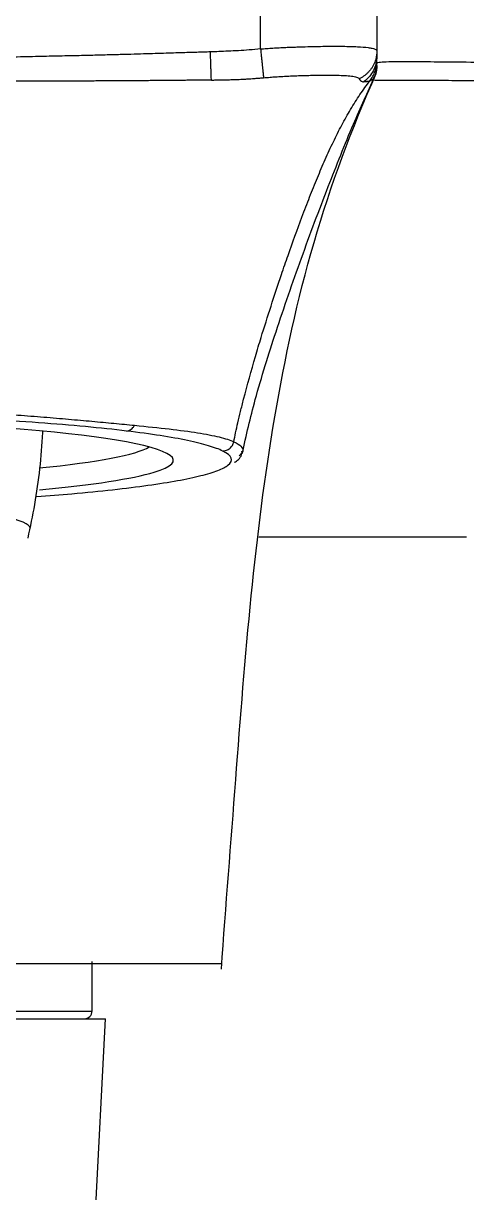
# Model space of a CAD drawing. Extents: x 1777 to 3131, y 3495 to 4487.
# Drawn here: x 2055.68 to 2067.12, y 3717.92 to 3748.1 of the extents above; entities that cross this region are included whole.
import ezdxf

# ---------------------------------------------------------------- set-up
doc = ezdxf.new("R2010")
doc.units = 0
doc.header["$LTSCALE"] = 30
doc.header["$MEASUREMENT"] = 0
doc.layers.add('\\M+5B3DF\\M+5B4E7\\M+5CFDF', color=3, linetype='CONTINUOUS', lineweight=9)

msp = doc.modelspace()

# ---------------------------------------------------------------- linework, layer by layer
at = {"layer": '\\M+5B3DF\\M+5B4E7\\M+5CFDF', "color": 0, "lineweight": -3}
for p, q in [((2061.8, 3747.442), (2061.8, 3753.538)), ((2064.8, 3753.538), (2064.8, 3747.383)), ((2064.794, 3746.957), (2064.792, 3746.957)), ((2064.801, 3747.071), (2064.8, 3747.069)), ((2057.45, 3722.608), (2057.45, 3723.885)), ((2035.8, 3722.408), (2057.8, 3722.408)), ((2036.15, 3722.608), (2057.45, 3722.608)), ((2036.35, 3722.408), (2057.25, 3722.408)), ((2056.252, 3692.882), (2057.8, 3722.408))]:
    msp.add_line(p, q, dxfattribs=at)
msp.add_arc((2057.25, 3722.608), 0.2, 270, 0, dxfattribs=at)
for centre, major_axis, start_param, end_param in [((2046.8, 3736.823), (-12.75, 0), 3.256457, 4.712389), ((2046.8, 3737.321), (12.25, 0), 5.572793, 6.138672), ((2046.8, 3736.823), (-12.75, 0), 2.861696, 3.256457), ((2046.8, 3736.823), (-12.75, 0), 2.387414, 2.861697), ((2046.8, 3735.067), (-9.053, 0), 3.141691, 6.283185), ((2046.8, 3735.067), (-9.053, 0), 3.122743, 3.141691)]:
    msp.add_ellipse(centre, major_axis=major_axis, ratio=0.087156, start_param=start_param, end_param=end_param, dxfattribs=at)
for points, degree, knots in [([(2061.8, 3747.442), (2061.703, 3747.432), (2061.513, 3747.414), (2061.235, 3747.395), (2060.972, 3747.382), (2060.731, 3747.372), (2060.578, 3747.367), (2060.506, 3747.364), (2060.506, 3747.364)], 3, [0, 0, 0, 0, 0.22713, 0.444174, 0.648387, 0.835328, 0.999988, 1, 1, 1, 1]), ([(2061.8, 3747.442), (2061.853, 3747.445), (2061.959, 3747.453), (2062.121, 3747.463), (2062.284, 3747.473), (2062.45, 3747.481), (2062.616, 3747.488), (2062.783, 3747.494), (2063.077, 3747.503), (2063.479, 3747.511), (2063.939, 3747.511), (2064.314, 3747.501), (2064.55, 3747.482), (2064.678, 3747.46), (2064.724, 3747.447), (2064.741, 3747.44)], 3, [0, 0, 0, 0, 0.03861, 0.077992, 0.118149, 0.159082, 0.200794, 0.243286, 0.286561, 0.430106, 0.573226, 0.718091, 0.859572, 0.937481, 1, 1, 1, 1]), ([(2064.741, 3747.44), (2064.744, 3747.439), (2064.765, 3747.431), (2064.793, 3747.413), (2064.798, 3747.393), (2064.8, 3747.383)], 3, [0, 0, 0, 0, 0.076342, 0.552677, 1, 1, 1, 1]), ([(2060.506, 3747.364), (2060.45, 3747.363), (2060.333, 3747.359), (2060.148, 3747.353), (2059.947, 3747.347), (2059.726, 3747.34), (2059.485, 3747.333), (2059.22, 3747.325), (2058.93, 3747.315), (2058.612, 3747.306), (2058.263, 3747.296), (2057.879, 3747.286), (2057.456, 3747.275), (2056.988, 3747.264), (2056.47, 3747.253), (2055.896, 3747.24), (2055.259, 3747.227), (2054.55, 3747.213), (2053.757, 3747.2), (2052.871, 3747.188), (2051.882, 3747.177), (2050.786, 3747.169), (2049.575, 3747.161), (2048.233, 3747.156), (2047.294, 3747.155), (2046.8, 3747.155)], 3, [0, 0, 0, 0, 0.012339, 0.025752, 0.040394, 0.056419, 0.073981, 0.093237, 0.114343, 0.137469, 0.162868, 0.190817, 0.221615, 0.255624, 0.293229, 0.334919, 0.381233, 0.43276, 0.490203, 0.554687, 0.626834, 0.706508, 0.794492, 0.891936, 1, 1, 1, 1]), ([(2060.53, 3746.638), (2060.53, 3746.653), (2060.529, 3746.671), (2060.528, 3746.711), (2060.527, 3746.733), (2060.525, 3746.783), (2060.525, 3746.81), (2060.523, 3746.869), (2060.522, 3746.9), (2060.519, 3746.966), (2060.518, 3747), (2060.516, 3747.071), (2060.515, 3747.108), (2060.512, 3747.181), (2060.511, 3747.218), (2060.508, 3747.292), (2060.507, 3747.328), (2060.506, 3747.364)], 3, [0, 0, 0, 0, 0.125, 0.125, 0.25, 0.25, 0.375, 0.375, 0.5, 0.5, 0.625, 0.625, 0.75, 0.75, 0.875, 0.875, 1, 1, 1, 1]), ([(2064.8, 3747.246), (2064.8, 3747.186), (2064.793, 3747.124), (2064.764, 3747.002), (2064.743, 3746.942), (2064.685, 3746.829), (2064.65, 3746.775), (2064.569, 3746.68), (2064.523, 3746.638), (2064.475, 3746.602)], 3, [0, 0, 0, 0, 0.25, 0.25, 0.5, 0.5, 0.75, 0.75, 1, 1, 1, 1]), ([(2064.8, 3747.383), (2064.8, 3747.346), (2064.8, 3747.296), (2064.8, 3747.244), (2064.8, 3747.246)], 2, [0, 0, 0, 0.25, 0.5, 1, 1, 1]), ([(2064.8, 3747.122), (2064.8, 3747.123), (2064.8, 3747.125), (2064.8, 3747.128), (2064.8, 3747.131), (2064.8, 3747.135), (2064.8, 3747.139), (2064.8, 3747.144), (2064.8, 3747.15), (2064.8, 3747.158), (2064.8, 3747.168), (2064.8, 3747.178), (2064.8, 3747.186), (2064.8, 3747.192), (2064.8, 3747.198), (2064.8, 3747.204), (2064.8, 3747.208), (2064.8, 3747.209)], 3, [0, 0, 0, 0, 0.03791, 0.080156, 0.127447, 0.180427, 0.239949, 0.307062, 0.382975, 0.469297, 0.566234, 0.664186, 0.752953, 0.832171, 0.90383, 0.968741, 1, 1, 1, 1]), ([(2064.626, 3746.624), (2064.654, 3746.659), (2064.679, 3746.697), (2064.723, 3746.777), (2064.741, 3746.818), (2064.771, 3746.904), (2064.782, 3746.948), (2064.796, 3747.035), (2064.8, 3747.079), (2064.8, 3747.122)], 3, [0, 0, 0, 0, 0.25, 0.25, 0.5, 0.5, 0.75, 0.75, 1, 1, 1, 1]), ([(2064.8, 3747.022), (2064.8, 3747.021), (2064.8, 3747.022), (2064.8, 3747.029), (2064.8, 3747.041), (2064.8, 3747.059), (2064.8, 3747.08), (2064.8, 3747.101), (2064.8, 3747.115), (2064.8, 3747.122)], 3, [0, 0, 0, 0, 0.111643, 0.237402, 0.37944, 0.533447, 0.690257, 0.846275, 1, 1, 1, 1]), ([(2076.729, 3747.054), (2076.485, 3747.057), (2075.971, 3747.061), (2075.157, 3747.066), (2074.259, 3747.071), (2073.267, 3747.074), (2072.178, 3747.076), (2071.003, 3747.078), (2069.79, 3747.08), (2068.618, 3747.085), (2067.556, 3747.092), (2066.645, 3747.1), (2065.912, 3747.107), (2065.375, 3747.11), (2065.029, 3747.105), (2064.848, 3747.092), (2064.806, 3747.079), (2064.801, 3747.071)], 3, [0, 0, 0, 0, 0.039125, 0.082544, 0.131014, 0.185305, 0.246565, 0.316068, 0.393719, 0.475776, 0.559068, 0.642575, 0.725865, 0.805764, 0.879251, 0.944574, 1, 1, 1, 1]), ([(2060.53, 3746.638), (2060.504, 3746.638), (2060.452, 3746.637), (2060.373, 3746.636), (2060.294, 3746.635), (2060.215, 3746.634), (2060.136, 3746.633), (2060.058, 3746.632), (2059.979, 3746.631), (2059.9, 3746.631), (2059.821, 3746.63), (2059.742, 3746.629), (2059.663, 3746.628), (2059.583, 3746.627), (2059.504, 3746.627), (2059.425, 3746.626), (2059.346, 3746.625), (2059.266, 3746.625), (2059.187, 3746.624), (2059.107, 3746.623), (2059.028, 3746.623), (2058.948, 3746.622), (2058.868, 3746.621), (2058.789, 3746.621), (2058.709, 3746.62), (2058.629, 3746.62), (2058.549, 3746.619), (2058.469, 3746.619), (2058.389, 3746.618), (2058.309, 3746.618), (2058.229, 3746.617), (2058.148, 3746.617), (2058.068, 3746.616), (2057.988, 3746.616), (2057.907, 3746.615), (2057.827, 3746.615), (2057.746, 3746.614), (2057.666, 3746.614), (2057.585, 3746.614), (2057.504, 3746.613), (2057.423, 3746.613), (2057.342, 3746.613), (2057.262, 3746.612), (2057.181, 3746.612), (2057.1, 3746.612), (2057.019, 3746.611), (2056.937, 3746.611), (2056.856, 3746.611), (2056.775, 3746.611), (2056.694, 3746.61), (2056.613, 3746.61), (2056.531, 3746.61), (2056.45, 3746.61), (2056.369, 3746.61), (2056.287, 3746.609), (2056.206, 3746.609), (2056.124, 3746.609), (2056.043, 3746.609), (2055.961, 3746.609), (2055.879, 3746.609), (2055.798, 3746.608), (2055.716, 3746.608), (2055.634, 3746.608), (2055.552, 3746.608), (2055.47, 3746.608), (2055.388, 3746.608), (2055.306, 3746.608), (2055.224, 3746.608), (2055.142, 3746.608), (2055.06, 3746.607), (2054.978, 3746.607), (2054.896, 3746.607), (2054.813, 3746.607), (2054.731, 3746.607), (2054.649, 3746.607), (2054.566, 3746.607), (2054.484, 3746.607), (2054.401, 3746.607), (2054.319, 3746.607), (2054.236, 3746.607), (2054.153, 3746.607), (2054.071, 3746.607), (2053.988, 3746.607), (2053.905, 3746.607), (2053.822, 3746.607), (2053.739, 3746.607), (2053.657, 3746.607), (2053.574, 3746.607), (2053.49, 3746.607), (2053.407, 3746.607), (2053.324, 3746.607), (2053.241, 3746.607), (2053.158, 3746.608), (2053.075, 3746.608), (2052.991, 3746.608), (2052.908, 3746.608), (2052.825, 3746.608), (2052.741, 3746.608), (2052.658, 3746.608), (2052.574, 3746.608), (2052.49, 3746.608), (2052.407, 3746.608), (2052.323, 3746.608), (2052.239, 3746.608), (2052.156, 3746.608), (2052.072, 3746.609), (2051.988, 3746.609), (2051.904, 3746.609), (2051.82, 3746.609), (2051.736, 3746.609), (2051.652, 3746.609), (2051.568, 3746.609), (2051.484, 3746.609), (2051.4, 3746.609), (2051.316, 3746.609), (2051.232, 3746.61), (2051.147, 3746.61), (2051.063, 3746.61), (2050.979, 3746.61), (2050.894, 3746.61), (2050.81, 3746.61), (2050.725, 3746.61), (2050.641, 3746.61), (2050.556, 3746.61), (2050.472, 3746.611), (2050.387, 3746.611), (2050.303, 3746.611), (2050.218, 3746.611), (2050.133, 3746.611), (2050.049, 3746.611), (2049.964, 3746.611), (2049.879, 3746.611), (2049.794, 3746.611), (2049.709, 3746.612), (2049.624, 3746.612), (2049.539, 3746.612), (2049.454, 3746.612), (2049.369, 3746.612), (2049.284, 3746.612), (2049.199, 3746.612), (2049.114, 3746.612), (2049.029, 3746.612), (2048.943, 3746.613), (2048.858, 3746.613), (2048.773, 3746.613), (2048.687, 3746.613), (2048.602, 3746.613), (2048.516, 3746.613), (2048.431, 3746.613), (2048.345, 3746.613), (2048.26, 3746.613), (2048.174, 3746.614), (2048.089, 3746.614), (2048.003, 3746.614), (2047.917, 3746.614), (2047.832, 3746.614), (2047.746, 3746.614), (2047.66, 3746.614), (2047.574, 3746.614), (2047.488, 3746.614), (2047.402, 3746.614), (2047.316, 3746.615), (2047.23, 3746.615), (2047.144, 3746.615), (2047.058, 3746.615), (2046.972, 3746.615), (2046.886, 3746.615), (2046.829, 3746.615), (2046.8, 3746.615)], 3, [0, 0, 0, 0, 0.005737, 0.011476, 0.017217, 0.022961, 0.028707, 0.034455, 0.040207, 0.045961, 0.051718, 0.057479, 0.063243, 0.069011, 0.074783, 0.080558, 0.086338, 0.092122, 0.097911, 0.103704, 0.109501, 0.115303, 0.121109, 0.12692, 0.132736, 0.138556, 0.14438, 0.15021, 0.156044, 0.161883, 0.167726, 0.173575, 0.179427, 0.185284, 0.191146, 0.197012, 0.202881, 0.208755, 0.214633, 0.220514, 0.2264, 0.232289, 0.238181, 0.244077, 0.249976, 0.255879, 0.261785, 0.267694, 0.273607, 0.279523, 0.285442, 0.291364, 0.29729, 0.303219, 0.309151, 0.315087, 0.321025, 0.326967, 0.332911, 0.33886, 0.344811, 0.350765, 0.356723, 0.362685, 0.368649, 0.374617, 0.380589, 0.386564, 0.392542, 0.398524, 0.404509, 0.410498, 0.41649, 0.422486, 0.428485, 0.434487, 0.440493, 0.446503, 0.452516, 0.458532, 0.464551, 0.470574, 0.476601, 0.482631, 0.488664, 0.4947, 0.50074, 0.506784, 0.51283, 0.51888, 0.524934, 0.53099, 0.537051, 0.543114, 0.549181, 0.555251, 0.561324, 0.567401, 0.573481, 0.579564, 0.585651, 0.59174, 0.597833, 0.603929, 0.610028, 0.61613, 0.622235, 0.628343, 0.634455, 0.640569, 0.646686, 0.652807, 0.65893, 0.665056, 0.671185, 0.677317, 0.683451, 0.689589, 0.69573, 0.701873, 0.708019, 0.714168, 0.720319, 0.726474, 0.732631, 0.738791, 0.744954, 0.751119, 0.757287, 0.763458, 0.769632, 0.775809, 0.781988, 0.788171, 0.794355, 0.800543, 0.806734, 0.812927, 0.819123, 0.825322, 0.831523, 0.837727, 0.843934, 0.850144, 0.856356, 0.862572, 0.86879, 0.87501, 0.881234, 0.88746, 0.893689, 0.899921, 0.906155, 0.912392, 0.918632, 0.924875, 0.93112, 0.937368, 0.943619, 0.949873, 0.956129, 0.962388, 0.96865, 0.974914, 0.981182, 0.987452, 0.993724, 1, 1, 1, 1]), ([(2060.53, 3746.638), (2060.571, 3746.639), (2060.653, 3746.64), (2060.778, 3746.642), (2060.905, 3746.645), (2061.034, 3746.648), (2061.148, 3746.652), (2061.247, 3746.656), (2061.332, 3746.66), (2061.422, 3746.665), (2061.508, 3746.67), (2061.587, 3746.676), (2061.656, 3746.681), (2061.719, 3746.685), (2061.776, 3746.69), (2061.828, 3746.694), (2061.861, 3746.696), (2061.876, 3746.697)], 3, [0, 0, 0, 0, 0.090659, 0.183035, 0.277255, 0.373171, 0.470655, 0.53094, 0.594395, 0.661026, 0.730824, 0.7862, 0.83739, 0.884374, 0.927142, 0.965685, 1, 1, 1, 1]), ([(2060.789, 3723.691), (2060.906, 3725.32), (2061.159, 3728.529), (2061.517, 3733.295), (2062.099, 3737.938), (2063.08, 3742.498), (2064.153, 3745.385), (2064.787, 3746.811)], 3, [0, 0, 0, 0, 0.20802, 0.409666, 0.606842, 0.802108, 1, 1, 1, 1]), ([(2061.11, 3737.301), (2061.125, 3737.379), (2061.158, 3737.543), (2061.216, 3737.804), (2061.285, 3738.093), (2061.429, 3738.667), (2061.608, 3739.304), (2061.847, 3740.103), (2062.07, 3740.812), (2062.304, 3741.517), (2062.57, 3742.289), (2062.812, 3742.959), (2063.066, 3743.621), (2063.266, 3744.118), (2063.47, 3744.595), (2063.679, 3745.05), (2063.896, 3745.481), (2064.124, 3745.888), (2064.365, 3746.274), (2064.538, 3746.506), (2064.626, 3746.624)], 3, [0, 0, 0, 0, 0.020585, 0.04377, 0.06967, 0.098373, 0.199337, 0.244304, 0.320647, 0.398893, 0.446605, 0.546962, 0.60106, 0.655365, 0.710018, 0.765224, 0.821326, 0.878792, 0.938131, 1, 1, 1, 1]), ([(2061.328, 3736.997), (2061.427, 3737.463), (2061.678, 3738.517), (2062.21, 3740.199), (2062.842, 3742.034), (2063.517, 3743.83), (2064.15, 3745.414), (2064.561, 3746.332), (2064.748, 3746.732)], 3, [0, 0, 0, 0, 0.137538, 0.31234, 0.504487, 0.693809, 0.863275, 1, 1, 1, 1]), ([(2061.876, 3746.697), (2061.932, 3746.702), (2062.039, 3746.711), (2062.194, 3746.722), (2062.342, 3746.731), (2062.494, 3746.74), (2062.654, 3746.747), (2062.824, 3746.753), (2063.004, 3746.758), (2063.194, 3746.762), (2063.391, 3746.765), (2063.592, 3746.766), (2063.792, 3746.763), (2063.985, 3746.755), (2064.158, 3746.741), (2064.292, 3746.717), (2064.336, 3746.689), (2064.347, 3746.671)], 3, [0, 0, 0, 0, 0.045903, 0.086977, 0.126567, 0.168374, 0.213687, 0.262362, 0.315303, 0.373527, 0.437922, 0.50903, 0.587539, 0.674828, 0.772821, 0.881713, 1, 1, 1, 1]), ([(2064.347, 3746.671), (2064.368, 3746.633), (2064.396, 3746.609), (2064.43, 3746.595), (2064.441, 3746.594), (2064.455, 3746.595), (2064.459, 3746.597), (2064.467, 3746.599), (2064.471, 3746.601), (2064.475, 3746.602)], 3, [0, 0, 0, 0, 0.5, 0.5, 0.75, 0.75, 0.875, 0.875, 1, 1, 1, 1]), ([(2064.475, 3746.602), (2064.479, 3746.603), (2064.486, 3746.603), (2064.497, 3746.605), (2064.506, 3746.601), (2064.514, 3746.599), (2064.525, 3746.601), (2064.534, 3746.603), (2064.545, 3746.604), (2064.56, 3746.608), (2064.579, 3746.607), (2064.601, 3746.611), (2064.618, 3746.62), (2064.626, 3746.624)], 3, [0, 0, 0, 0, 0.064955, 0.129148, 0.193631, 0.234834, 0.275411, 0.309237, 0.372602, 0.493259, 0.614162, 0.807283, 1, 1, 1, 1]), ([(2064.626, 3746.624), (2064.628, 3746.625), (2064.632, 3746.626), (2064.638, 3746.629), (2064.646, 3746.632), (2064.657, 3746.637), (2064.668, 3746.643), (2064.682, 3746.651), (2064.695, 3746.658), (2064.706, 3746.666), (2064.715, 3746.673), (2064.721, 3746.677), (2064.722, 3746.677), (2064.722, 3746.677)], 3, [0, 0, 0, 0, 0.034604, 0.078389, 0.131355, 0.193504, 0.301076, 0.379402, 0.510203, 0.624673, 0.722805, 0.869817, 1, 1, 1, 1]), ([(2076.726, 3746.649), (2076.363, 3746.647), (2075.659, 3746.642), (2074.665, 3746.637), (2073.731, 3746.632), (2073.148, 3746.63), (2072.303, 3746.627), (2071.778, 3746.625), (2070.801, 3746.623), (2070.348, 3746.622), (2069.51, 3746.621), (2069.125, 3746.621), (2068.416, 3746.62), (2068.093, 3746.621), (2067.504, 3746.621), (2067.237, 3746.621), (2066.755, 3746.622), (2066.539, 3746.622), (2066.154, 3746.623), (2065.983, 3746.623), (2065.682, 3746.624), (2065.552, 3746.624), (2065.324, 3746.625), (2065.228, 3746.625), (2065.063, 3746.626), (2064.995, 3746.626), (2064.882, 3746.628), (2064.837, 3746.628), (2064.767, 3746.63), (2064.74, 3746.631), (2064.715, 3746.632), (2064.71, 3746.632), (2064.705, 3746.633)], 3, [0, 0, 0, 0, 0.034892, 0.069785, 0.104677, 0.13957, 0.13957, 0.209355, 0.209355, 0.279139, 0.279139, 0.348924, 0.348924, 0.418709, 0.418709, 0.488494, 0.488494, 0.558279, 0.558279, 0.628064, 0.628064, 0.697848, 0.697848, 0.767633, 0.767633, 0.837418, 0.837418, 0.907203, 0.907203, 0.976988, 0.976988, 1, 1, 1, 1]), ([(2046.8, 3738.323), (2047.086, 3738.323), (2047.371, 3738.322), (2047.938, 3738.318), (2048.503, 3738.312), (2049.341, 3738.296), (2049.895, 3738.281), (2050.446, 3738.265), (2050.72, 3738.255), (2051.129, 3738.24), (2051.333, 3738.232), (2051.536, 3738.224), (2051.671, 3738.218), (2051.739, 3738.215), (2052.345, 3738.189), (2052.866, 3738.162), (2053.876, 3738.105), (2054.365, 3738.074), (2055.074, 3738.025), (2055.306, 3738.008), (2055.648, 3737.983), (2055.761, 3737.974), (2055.985, 3737.957), (2056.096, 3737.948), (2056.315, 3737.93), (2056.423, 3737.921), (2056.636, 3737.903), (2056.742, 3737.894), (2057.053, 3737.867), (2057.254, 3737.849), (2057.644, 3737.813), (2057.834, 3737.795), (2058.108, 3737.769), (2058.198, 3737.76), (2058.374, 3737.743), (2058.461, 3737.735), (2058.546, 3737.727)], 3, [0, 0, 0, 0, 0.0625, 0.0625, 0.125, 0.1875, 0.25, 0.25, 0.3125, 0.3125, 0.34375, 0.359375, 0.359375, 0.375, 0.375, 0.5, 0.5, 0.625, 0.625, 0.6875, 0.6875, 0.71875, 0.71875, 0.75, 0.75, 0.78125, 0.78125, 0.8125, 0.8125, 0.875, 0.875, 0.9375, 0.9375, 0.96875, 0.96875, 1, 1, 1, 1]), ([(2058.343, 3737.579), (2057.683, 3737.659), (2056.922, 3737.73), (2055.643, 3737.823), (2055.191, 3737.852), (2054.251, 3737.906), (2053.766, 3737.93), (2052.766, 3737.973), (2052.251, 3737.992), (2051.192, 3738.025), (2050.654, 3738.038), (2049.029, 3738.071), (2047.925, 3738.082), (2046.8, 3738.082)], 3, [0, 0, 0, 0, 0.25, 0.25, 0.375, 0.375, 0.5, 0.5, 0.625, 0.625, 0.75, 0.75, 1, 1, 1, 1]), ([(2055.798, 3734.815), (2055.865, 3735.103), (2056.047, 3736.001), (2056.15, 3736.928), (2056.181, 3737.561), (2056.182, 3737.573)], 3, [0, 0, 0, 0, 0.318111, 0.986793, 1, 1, 1, 1]), ([(2060.822, 3737.063), (2060.727, 3737.109), (2060.604, 3737.155), (2060.302, 3737.245), (2060.123, 3737.29), (2059.708, 3737.377), (2059.472, 3737.419), (2058.948, 3737.501), (2058.659, 3737.541), (2058.342, 3737.579)], 3, [0, 0, 0, 0, 0.25, 0.25, 0.5, 0.5, 0.75, 0.75, 1, 1, 1, 1]), ([(2058.343, 3737.579), (2058.363, 3737.581), (2058.383, 3737.585), (2058.421, 3737.599), (2058.44, 3737.61), (2058.476, 3737.635), (2058.492, 3737.651), (2058.522, 3737.686), (2058.535, 3737.705), (2058.546, 3737.727)], 3, [0, 0, 0, 0, 0.25, 0.25, 0.5, 0.5, 0.75, 0.75, 1, 1, 1, 1]), ([(2058.545, 3737.727), (2058.872, 3737.694), (2059.171, 3737.664), (2059.714, 3737.601), (2059.959, 3737.568), (2060.389, 3737.499), (2060.574, 3737.463), (2060.886, 3737.386), (2061.013, 3737.345), (2061.11, 3737.301)], 3, [0, 0, 0, 0, 0.25, 0.25, 0.5, 0.5, 0.75, 0.75, 1, 1, 1, 1]), ([(2060.822, 3737.063), (2060.855, 3737.063), (2060.888, 3737.07), (2060.951, 3737.093), (2060.981, 3737.11), (2061.033, 3737.153), (2061.055, 3737.179), (2061.09, 3737.237), (2061.103, 3737.268), (2061.11, 3737.301)], 3, [0, 0, 0, 0, 0.25, 0.25, 0.5, 0.5, 0.75, 0.75, 1, 1, 1, 1]), ([(2061.127, 3736.771), (2061.145, 3736.78), (2061.227, 3736.833), (2061.333, 3736.941), (2061.32, 3737.053), (2061.319, 3737.061)], 3, [0, 0, 0, 0, 0.178809, 0.942092, 1, 1, 1, 1]), ([(2056.017, 3735.886), (2056.334, 3735.909), (2056.638, 3735.934), (2057.3, 3735.993), (2057.651, 3736.028), (2058.311, 3736.101), (2058.616, 3736.139), (2059.451, 3736.256), (2059.906, 3736.339), (2060.431, 3736.471), (2060.577, 3736.516), (2060.812, 3736.607), (2060.9, 3736.652), (2060.959, 3736.699)], 3, [0, 0, 0, 0, 0.116413, 0.116413, 0.263677, 0.263677, 0.410942, 0.410942, 0.705471, 0.705471, 0.852735, 0.852735, 1, 1, 1, 1]), ([(2046.8, 3723.838), (2047.592, 3723.838), (2048.373, 3723.838), (2049.912, 3723.838), (2050.671, 3723.838), (2052.166, 3723.838), (2052.882, 3723.838), (2054.249, 3723.838), (2054.902, 3723.838), (2056.141, 3723.838), (2056.711, 3723.838), (2057.752, 3723.838), (2058.224, 3723.838), (2059.067, 3723.838), (2059.428, 3723.838), (2060.027, 3723.838), (2060.267, 3723.838), (2060.445, 3723.838)], 3, [0, 0, 0, 0, 0.125, 0.125, 0.25, 0.25, 0.375, 0.375, 0.5, 0.5, 0.625, 0.625, 0.75, 0.75, 0.875, 0.875, 1, 1, 1, 1]), ([(2060.446, 3723.838), (2060.585, 3723.838), (2060.751, 3723.838), (2060.8, 3723.838), (2060.801, 3723.838), (2060.801, 3723.838)], 3, [0, 0, 0, 0, 0.595527, 0.99692, 1, 1, 1, 1])]:
    msp.add_open_spline(points, degree=degree, knots=knots, dxfattribs=at)
for points, weights in [([(2061.8, 3747.442), (2061.835, 3747.1), (2061.864, 3746.818), (2061.876, 3746.697)], [1.09677046794, 0.967478914902, 0.967743718592, 1.09756487901]), ([(2064.8, 3747.383), (2064.8, 3747.071), (2064.632, 3746.806), (2064.347, 3746.671)], [1.08336948873, 0.972423149772, 0.972210578488, 1.08273177488])]:
    msp.add_rational_spline(points, weights, degree=3, dxfattribs=at)
for points, degree in [([(2064.713, 3746.682), (2064.813, 3746.832), (2064.8, 3747.022)], 2), ([(2064.781, 3746.841), (2064.776, 3746.817), (2064.769, 3746.793)], 2), ([(2064.784, 3746.959), (2064.8, 3747.075)], 1), ([(2064.8, 3747.015), (2064.8, 3746.936), (2064.785, 3746.859)], 2), ([(2064.792, 3746.958), (2064.792, 3746.959)], 1), ([(2061.11, 3737.301), (2061.279, 3737.226), (2061.356, 3737.145), (2061.34, 3737.062)], 3), ([(2060.958, 3736.699), (2061.114, 3736.821), (2061.068, 3736.942), (2060.822, 3737.063)], 3), ([(2061.34, 3737.062), (2061.333, 3737.021), (2061.303, 3736.979), (2061.251, 3736.938)], 3), ([(2067.117, 3734.839), (2065.331, 3734.839), (2063.545, 3734.839), (2061.759, 3734.839)], 3)]:
    msp.add_open_spline(points, degree=degree, dxfattribs=at)

doc.saveas('drawing.dxf')
